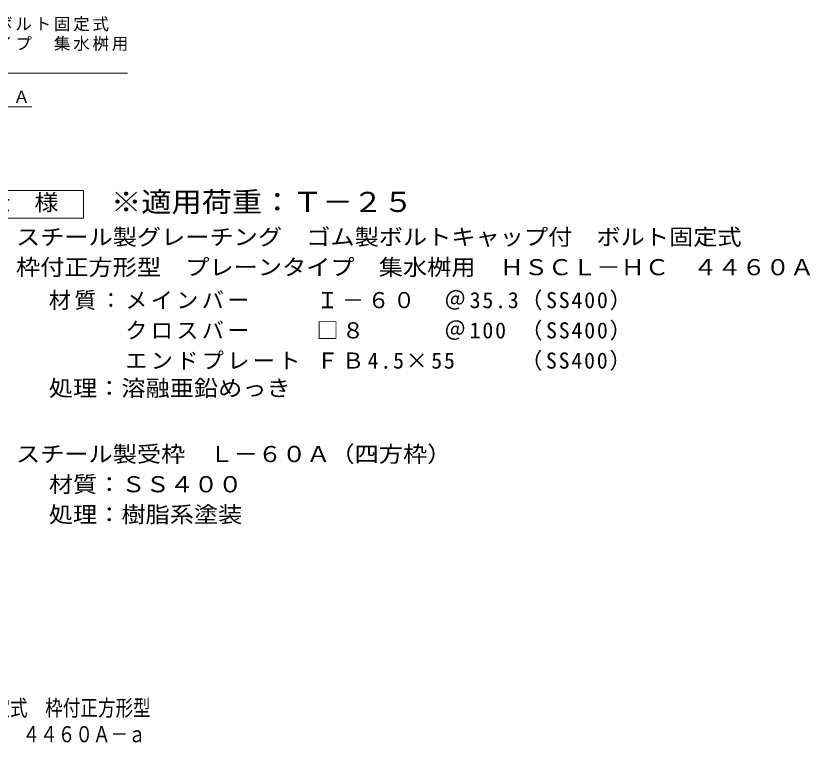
# Model space of a CAD drawing. Units: millimetres on the paper, enlarged 10 times, with parts at other scales. Extents: x -1235 to 1714, y -1353 to 1361.
# Drawn here: x 193 to 1638, y -1353 to -28 of the extents above; entities that cross this region are included whole.
import ezdxf
from ezdxf.enums import TextEntityAlignment as Align

# ---------------------------------------------------------------- set-up
doc = ezdxf.new("R2010")
doc.units = ezdxf.units.MM
doc.header["$LTSCALE"] = 10
doc.layers.add('D-4', color=7, linetype='Continuous', lineweight=9)
doc.layers.add('D-5', color=7, linetype='Continuous', lineweight=9)
doc.layers.add('F-F_F-Fﾚｲﾔ', color=2, linetype='Continuous')
doc.styles.add('ＭＳ ゴシック', font='')
doc.styles.get('ＭＳ ゴシック').set_extended_font_data('MS Gothic')

msp = doc.modelspace()

# ---------------------------------------------------------------- linework, layer by layer
at = {"layer": 'D-4', "color": 2}
msp.add_lwpolyline([(91.4, -395.36), (91.4, -345.36), (316.4, -345.36), (316.4, -395.36)], close=True, dxfattribs=at)
at = {"layer": 'D-5'}
for p, q in [((-263.86, -131.57), (396.14, -131.57)), ((-200.58, -192.98), (222.24, -192.98))]:
    msp.add_line(p, q, dxfattribs=at)

# ---------------------------------------------------------------- texts
at = {"layer": 'D-4', "color": 2, "style": 'ＭＳ ゴシック', "width": 1.1}
for s, p in [('仕\u3000様', (138.9, -390.36)), ('スチール製受枠\u3000Ｌ－６０Ａ（四方枠）', (193.49, -848.28)), ('材質：ＳＳ４００', (253.2, -903.28)), ('処理：樹脂系塗装', (253.2, -958.28))]:
    msp.add_text(s, height=29.33, dxfattribs=at).set_placement(p, align=Align.BOTTOM_LEFT)
at = {"layer": 'D-5', "color": 3, "style": 'ＭＳ ゴシック', "width": 1.1}
msp.add_text('※適用荷重：Ｔ－２５', height=36.66, dxfattribs=at).set_placement((366.4, -395.36), align=Align.BOTTOM_LEFT)
at = {"layer": 'D-5', "color": 2, "style": 'ＭＳ ゴシック', "width": 1.1}
for s, p in [('スチール製グレーチング\u3000ゴム製ボルトキャップ付\u3000ボルト固定式', (193.49, -453.28)), ('枠付正方形型\u3000プレーンタイプ\u3000集水桝用\u3000ＨＳＣＬ－ＨＣ\u3000４４６０Ａ', (193.49, -508.28)), ('処理：溶融亜鉛めっき', (253.2, -728.28))]:
    msp.add_text(s, height=29.33, dxfattribs=at).set_placement(p, align=Align.BOTTOM_LEFT)
at = {"layer": 'D-5', "char_height": 21.99, "attachment_point": 7, "style": 'ＭＳ ゴシック'}
for s, insert in [('\\T1.17;ゴム製ボルトキャップ付\u3000ボルト固定式', (-263.86, -55.83)), ('\\T1.17;枠付正方形型\u3000プレーンタイプ\u3000集水桝用', (-263.86, -91.41)), ('\\T1.17;スチール製受枠Ｌ－６０Ａ', (-197.46, -188.22))]:
    msp.add_mtext(s, dxfattribs=dict(at, insert=insert))
at = {"layer": 'D-5', "color": 2, "char_height": 29.33, "attachment_point": 7, "style": 'ＭＳ ゴシック'}
for s, insert in [('\\T1.16;材質：メインバー\u3000\u3000\\~Ｉ－６０\u3000＠35.3（SS400）', (253.21, -563.28)), ('\\T1.16;\u3000\u3000\u3000クロスバー\u3000\u3000\\~□８\u3000\u3000\u3000＠100\\~（SS400）', (253.21, -618.28)), ('\\T1.16;\u3000\u3000\u3000エンドプレート\\~ＦＢ4.5×55\u3000\u3000\\~（SS400）', (253.21, -673.28))]:
    msp.add_mtext(s, dxfattribs=dict(at, insert=insert))
at = {"layer": 'F-F_F-Fﾚｲﾔ', "style": 'ＭＳ ゴシック', "width": 0.8}
for s, p in [('スチール製グレーチング\u3000ゴム製ボルトキャップ付\u3000ボルト固定式\u3000枠付正方形型', (-745.64, -1310.3)), ('プレーンタイプ\u3000集水桝用\u3000ＨＳＣＬ－ＨＣ\u3000４４６０Ａ－ａ', (-466.64, -1358.1))]:
    msp.add_text(s, height=29.33, dxfattribs=at).set_placement(p, align=Align.BOTTOM_LEFT)

doc.saveas('drawing.dxf')
